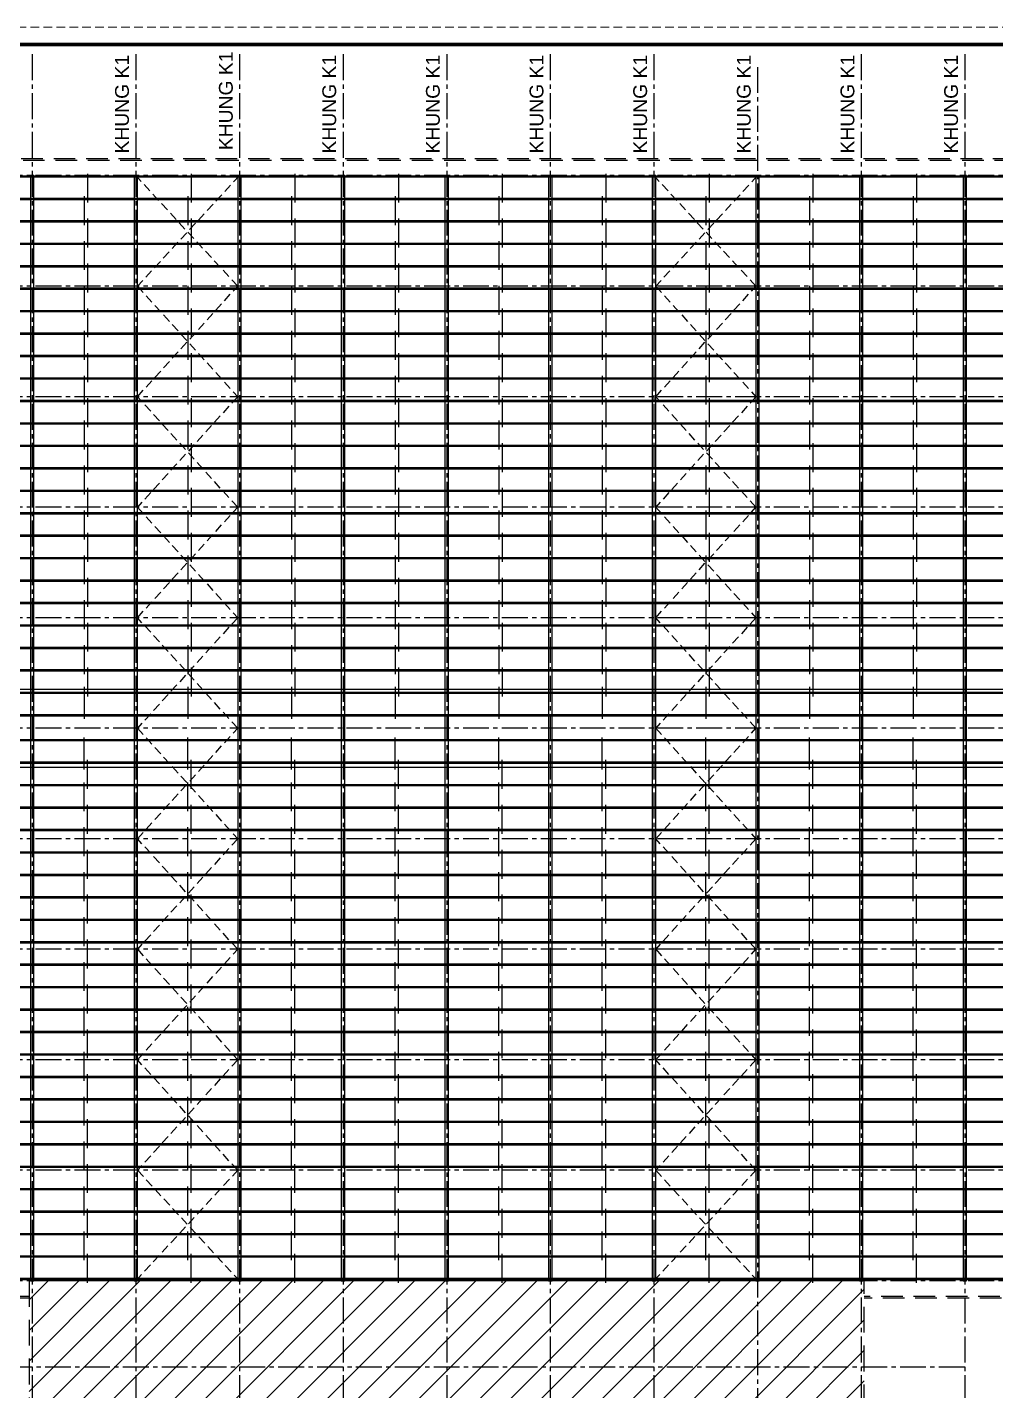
# Model space of a CAD drawing. Header units: inches. Extents: x 651127 to 1529722, y 768575 to 1021311.
# Drawn here: x 880583 to 936651, y 811985 to 890941 of the extents above; entities that cross this region are included whole.
import ezdxf
from ezdxf.enums import TextEntityAlignment as Align

# ---------------------------------------------------------------- set-up
doc = ezdxf.new("R2010")
doc.units = ezdxf.units.IN
doc.header["$LTSCALE"] = 1000
doc.header["$MEASUREMENT"] = 0
for name, pattern in [('CENTER2', [1.125, 0.75, -0.125, 0.125, -0.125]), ('HIDDEN', [0.375, 0.25, -0.125]), ('HIDDEN2', [0.1875, 0.125, -0.0625])]:
    doc.linetypes.add(name, pattern=pattern)
doc.layers.get('DEFPOINTS').update_dxf_attribs({"color": 8, "lineweight": 9})
for name, color, linetype in [('DWGshare.com_1', 7, 'Continuous'), ('DWGshare.com_10', 7, 'Continuous'), ('DWGshare.com_11', 143, 'Continuous'), ('DWGshare.com_29', 3, 'Continuous'), ('DWGshare.com_3', 7, 'Continuous'), ('DWGshare.com_4', 8, 'CENTER2'), ('DWGshare.com_5', 143, 'HIDDEN2'), ('DWGshare.com_9', 8, 'Continuous')]:
    doc.layers.add(name, color=color, linetype=linetype)
doc.styles.add('DWGshare.com_2', font='VHELVEB.TTF')

msp = doc.modelspace()

# ---------------------------------------------------------------- hatches: boundary and pattern name
at = {"layer": 'DWGshare.com_9'}
h = msp.add_hatch(dxfattribs=at)
h.set_pattern_fill('ANSI31', color=256, scale=10000, style=0)
h.set_pattern_definition([(45, (175193.3, 10982.5), (-883.8835, 883.8835), [])])
h.paths.add_polyline_path([(880688.9, 804099.1), (929038.9, 804099.1), (929038.9, 818349.1), (880688.9, 818349.1)])

# ---------------------------------------------------------------- linework, layer by layer
at = {"layer": 'DEFPOINTS', "linetype": 'HIDDEN', "ltscale": 2}
msp.add_lwpolyline([(826319.8, 772140.9), (994519.8, 772140.9), (994519.8, 890940.9), (826319.8, 890940.9)], close=True, dxfattribs=at)
at = {"layer": 'DWGshare.com_1', "const_width": 200}
msp.add_lwpolyline([(830319.8, 773140.9), (993519.8, 773140.9), (993519.8, 889940.9), (830319.8, 889940.9)], close=True, dxfattribs=at)
at = {"layer": 'DWGshare.com_11'}
for points in [[(856863.9, 882324.1), (856863.9, 882274.1), (952863.9, 882274.1), (952863.9, 882324.1)], [(856863.9, 881024.1), (856863.9, 880974.1), (952863.9, 880974.1), (952863.9, 881024.1)], [(856863.9, 879724.1), (856863.9, 879674.1), (952863.9, 879674.1), (952863.9, 879724.1)], [(856863.9, 878424.1), (856863.9, 878374.1), (952863.9, 878374.1), (952863.9, 878424.1)], [(856863.9, 877124.1), (856863.9, 877074.1), (952863.9, 877074.1), (952863.9, 877124.1)], [(856863.9, 875824.1), (856863.9, 875774.1), (952863.9, 875774.1), (952863.9, 875824.1)], [(856863.9, 874524.1), (856863.9, 874474.1), (952863.9, 874474.1), (952863.9, 874524.1)], [(856863.9, 873224.1), (856863.9, 873174.1), (952863.9, 873174.1), (952863.9, 873224.1)], [(856863.9, 871924.1), (856863.9, 871874.1), (952863.9, 871874.1), (952863.9, 871924.1)], [(856863.9, 870624.1), (856863.9, 870574.1), (952863.9, 870574.1), (952863.9, 870624.1)], [(856863.9, 869324.1), (856863.9, 869274.1), (952863.9, 869274.1), (952863.9, 869324.1)], [(856863.9, 868024.1), (856863.9, 867974.1), (952863.9, 867974.1), (952863.9, 868024.1)], [(856863.9, 866724.1), (856863.9, 866674.1), (952863.9, 866674.1), (952863.9, 866724.1)], [(856863.9, 865424.1), (856863.9, 865374.1), (952863.9, 865374.1), (952863.9, 865424.1)], [(856863.9, 864124.1), (856863.9, 864074.1), (952863.9, 864074.1), (952863.9, 864124.1)], [(856863.9, 862824.1), (856863.9, 862774.1), (952863.9, 862774.1), (952863.9, 862824.1)], [(856863.9, 861524.1), (856863.9, 861474.1), (952863.9, 861474.1), (952863.9, 861524.1)], [(856863.9, 860224.1), (856863.9, 860174.1), (952863.9, 860174.1), (952863.9, 860224.1)], [(856863.9, 858924.1), (856863.9, 858874.1), (952863.9, 858874.1), (952863.9, 858924.1)], [(856863.9, 857624.1), (856863.9, 857574.1), (952863.9, 857574.1), (952863.9, 857624.1)], [(856863.9, 856324.1), (856863.9, 856274.1), (952863.9, 856274.1), (952863.9, 856324.1)], [(856863.9, 855024.1), (856863.9, 854974.1), (952863.9, 854974.1), (952863.9, 855024.1)], [(856863.9, 853724.1), (856863.9, 853674.1), (952863.9, 853674.1), (952863.9, 853724.1)], [(856863.9, 852424.1), (856863.9, 852374.1), (952863.9, 852374.1), (952863.9, 852424.1)], [(856863.9, 848379.3), (856863.9, 848329.3), (952863.9, 848329.3), (952863.9, 848379.3)], [(856863.9, 847079.3), (856863.9, 847029.3), (952863.9, 847029.3), (952863.9, 847079.3)], [(856863.9, 845779.3), (856863.9, 845729.3), (952863.9, 845729.3), (952863.9, 845779.3)], [(856863.9, 844479.3), (856863.9, 844429.3), (952863.9, 844429.3), (952863.9, 844479.3)], [(856863.9, 843179.3), (856863.9, 843129.3), (952863.9, 843129.3), (952863.9, 843179.3)], [(856863.9, 841879.3), (856863.9, 841829.3), (952863.9, 841829.3), (952863.9, 841879.3)], [(856863.9, 840579.3), (856863.9, 840529.3), (952863.9, 840529.3), (952863.9, 840579.3)], [(856863.9, 839279.3), (856863.9, 839229.3), (952863.9, 839229.3), (952863.9, 839279.3)], [(856863.9, 837979.3), (856863.9, 837929.3), (952863.9, 837929.3), (952863.9, 837979.3)], [(856863.9, 836679.3), (856863.9, 836629.3), (952863.9, 836629.3), (952863.9, 836679.3)], [(856863.9, 835379.3), (856863.9, 835329.3), (952863.9, 835329.3), (952863.9, 835379.3)], [(856863.9, 834079.3), (856863.9, 834029.3), (952863.9, 834029.3), (952863.9, 834079.3)], [(856863.9, 832779.3), (856863.9, 832729.3), (952863.9, 832729.3), (952863.9, 832779.3)], [(856863.9, 831479.3), (856863.9, 831429.3), (952863.9, 831429.3), (952863.9, 831479.3)], [(856863.9, 830179.3), (856863.9, 830129.3), (952863.9, 830129.3), (952863.9, 830179.3)], [(856863.9, 828879.3), (856863.9, 828829.3), (952863.9, 828829.3), (952863.9, 828879.3)], [(856863.9, 827579.3), (856863.9, 827529.3), (952863.9, 827529.3), (952863.9, 827579.3)], [(856863.9, 826279.3), (856863.9, 826229.3), (952863.9, 826229.3), (952863.9, 826279.3)], [(856863.9, 824979.3), (856863.9, 824929.3), (952863.9, 824929.3), (952863.9, 824979.3)], [(856863.9, 823679.3), (856863.9, 823629.3), (952863.9, 823629.3), (952863.9, 823679.3)], [(856863.9, 822379.3), (856863.9, 822329.3), (952863.9, 822329.3), (952863.9, 822379.3)], [(856863.9, 821079.3), (856863.9, 821029.3), (952863.9, 821029.3), (952863.9, 821079.3)], [(856863.9, 819779.3), (856863.9, 819729.3), (952863.9, 819729.3), (952863.9, 819779.3)], [(856863.9, 818479.3), (856863.9, 818429.3), (952863.9, 818429.3), (952863.9, 818479.3)]]:
    msp.add_lwpolyline(points, close=True, dxfattribs=at)
for points in [[(946763.9, 851124.1), (856863.9, 851124.1), (856863.9, 851074.1), (946763.9, 851074.1)], [(946763.9, 849679.3), (856863.9, 849679.3), (856863.9, 849629.3), (946763.9, 849629.3)]]:
    msp.add_lwpolyline(points, dxfattribs=at)
at = {"layer": 'DWGshare.com_29'}
for p, q in [((884069.1, 882460.9), (884069.1, 880786.8)), ((890069.1, 882460.9), (890069.1, 880786.8)), ((896069.1, 882460.9), (896069.1, 880786.8)), ((902069.1, 882460.9), (902069.1, 880786.8)), ((908069.1, 882460.9), (908069.1, 880786.8)), ((914069.1, 882460.9), (914069.1, 880786.8)), ((920069.1, 882460.9), (920069.1, 880786.8)), ((926069.1, 882460.9), (926069.1, 880786.8)), ((932069.1, 882460.9), (932069.1, 880786.8)), ((883875.3, 881160.9), (883875.3, 879486.8)), ((889875.3, 881160.9), (889875.3, 879486.8)), ((895875.3, 881160.9), (895875.3, 879486.8)), ((901875.3, 881160.9), (901875.3, 879486.8)), ((907875.3, 881160.9), (907875.3, 879486.8)), ((913875.3, 881160.9), (913875.3, 879486.8)), ((919875.3, 881160.9), (919875.3, 879486.8)), ((925875.3, 881160.9), (925875.3, 879486.8)), ((931875.3, 881160.9), (931875.3, 879486.8)), ((884069.1, 879860.9), (884069.1, 878186.8)), ((890069.1, 879860.9), (890069.1, 878186.8)), ((896069.1, 879860.9), (896069.1, 878186.8)), ((902069.1, 879860.9), (902069.1, 878186.8)), ((908069.1, 879860.9), (908069.1, 878186.8)), ((914069.1, 879860.9), (914069.1, 878186.8)), ((920069.1, 879860.9), (920069.1, 878186.8)), ((926069.1, 879860.9), (926069.1, 878186.8)), ((932069.1, 879860.9), (932069.1, 878186.8)), ((883875.3, 878560.9), (883875.3, 876886.8)), ((889875.3, 878560.9), (889875.3, 876886.8)), ((895875.3, 878560.9), (895875.3, 876886.8)), ((901875.3, 878560.9), (901875.3, 876886.8)), ((907875.3, 878560.9), (907875.3, 876886.8)), ((913875.3, 878560.9), (913875.3, 876886.8)), ((919875.3, 878560.9), (919875.3, 876886.8)), ((925875.3, 878560.9), (925875.3, 876886.8)), ((931875.3, 878560.9), (931875.3, 876886.8)), ((884069.1, 877260.9), (884069.1, 875586.8)), ((890069.1, 877260.9), (890069.1, 875586.8)), ((896069.1, 877260.9), (896069.1, 875586.8)), ((902069.1, 877260.9), (902069.1, 875586.8)), ((908069.1, 877260.9), (908069.1, 875586.8)), ((914069.1, 877260.9), (914069.1, 875586.8)), ((920069.1, 877260.9), (920069.1, 875586.8)), ((926069.1, 877260.9), (926069.1, 875586.8)), ((932069.1, 877260.9), (932069.1, 875586.8)), ((883875.3, 875960.9), (883875.3, 874286.8)), ((889875.3, 875960.9), (889875.3, 874286.8)), ((895875.3, 875960.9), (895875.3, 874286.8)), ((901875.3, 875960.9), (901875.3, 874286.8)), ((907875.3, 875960.9), (907875.3, 874286.8)), ((913875.3, 875960.9), (913875.3, 874286.8)), ((919875.3, 875960.9), (919875.3, 874286.8)), ((925875.3, 875960.9), (925875.3, 874286.8)), ((931875.3, 875960.9), (931875.3, 874286.8)), ((884069.1, 874660.9), (884069.1, 872986.8)), ((890069.1, 874660.9), (890069.1, 872986.8)), ((896069.1, 874660.9), (896069.1, 872986.8)), ((902069.1, 874660.9), (902069.1, 872986.8)), ((908069.1, 874660.9), (908069.1, 872986.8)), ((914069.1, 874660.9), (914069.1, 872986.8)), ((920069.1, 874660.9), (920069.1, 872986.8)), ((926069.1, 874660.9), (926069.1, 872986.8)), ((932069.1, 874660.9), (932069.1, 872986.8)), ((883875.3, 873360.9), (883875.3, 871686.8)), ((889875.3, 873360.9), (889875.3, 871686.8)), ((895875.3, 873360.9), (895875.3, 871686.8)), ((901875.3, 873360.9), (901875.3, 871686.8)), ((907875.3, 873360.9), (907875.3, 871686.8)), ((913875.3, 873360.9), (913875.3, 871686.8)), ((919875.3, 873360.9), (919875.3, 871686.8)), ((925875.3, 873360.9), (925875.3, 871686.8)), ((931875.3, 873360.9), (931875.3, 871686.8)), ((884069.1, 872060.9), (884069.1, 870386.8)), ((890069.1, 872060.9), (890069.1, 870386.8)), ((896069.1, 872060.9), (896069.1, 870386.8)), ((902069.1, 872060.9), (902069.1, 870386.8)), ((908069.1, 872060.9), (908069.1, 870386.8)), ((914069.1, 872060.9), (914069.1, 870386.8)), ((920069.1, 872060.9), (920069.1, 870386.8)), ((926069.1, 872060.9), (926069.1, 870386.8)), ((932069.1, 872060.9), (932069.1, 870386.8)), ((883875.3, 870760.9), (883875.3, 869086.8)), ((889875.3, 870760.9), (889875.3, 869086.8)), ((895875.3, 870760.9), (895875.3, 869086.8)), ((901875.3, 870760.9), (901875.3, 869086.8)), ((907875.3, 870760.9), (907875.3, 869086.8)), ((913875.3, 870760.9), (913875.3, 869086.8)), ((919875.3, 870760.9), (919875.3, 869086.8)), ((925875.3, 870760.9), (925875.3, 869086.8)), ((931875.3, 870760.9), (931875.3, 869086.8)), ((884069.1, 869460.9), (884069.1, 867786.8)), ((890069.1, 869460.9), (890069.1, 867786.8)), ((896069.1, 869460.9), (896069.1, 867786.8)), ((902069.1, 869460.9), (902069.1, 867786.8)), ((908069.1, 869460.9), (908069.1, 867786.8)), ((914069.1, 869460.9), (914069.1, 867786.8)), ((920069.1, 869460.9), (920069.1, 867786.8)), ((926069.1, 869460.9), (926069.1, 867786.8)), ((932069.1, 869460.9), (932069.1, 867786.8)), ((883875.3, 868160.9), (883875.3, 866486.8)), ((889875.3, 868160.9), (889875.3, 866486.8)), ((895875.3, 868160.9), (895875.3, 866486.8)), ((901875.3, 868160.9), (901875.3, 866486.8)), ((907875.3, 868160.9), (907875.3, 866486.8)), ((913875.3, 868160.9), (913875.3, 866486.8)), ((919875.3, 868160.9), (919875.3, 866486.8)), ((925875.3, 868160.9), (925875.3, 866486.8)), ((931875.3, 868160.9), (931875.3, 866486.8)), ((884069.1, 866860.9), (884069.1, 865186.8)), ((890069.1, 866860.9), (890069.1, 865186.8)), ((896069.1, 866860.9), (896069.1, 865186.8)), ((902069.1, 866860.9), (902069.1, 865186.8)), ((908069.1, 866860.9), (908069.1, 865186.8)), ((914069.1, 866860.9), (914069.1, 865186.8)), ((920069.1, 866860.9), (920069.1, 865186.8)), ((926069.1, 866860.9), (926069.1, 865186.8)), ((932069.1, 866860.9), (932069.1, 865186.8)), ((883875.3, 865560.9), (883875.3, 863886.8)), ((889875.3, 865560.9), (889875.3, 863886.8)), ((895875.3, 865560.9), (895875.3, 863886.8)), ((901875.3, 865560.9), (901875.3, 863886.8)), ((907875.3, 865560.9), (907875.3, 863886.8)), ((913875.3, 865560.9), (913875.3, 863886.8)), ((919875.3, 865560.9), (919875.3, 863886.8)), ((925875.3, 865560.9), (925875.3, 863886.8)), ((931875.3, 865560.9), (931875.3, 863886.8)), ((884069.1, 864260.9), (884069.1, 862586.8)), ((890069.1, 864260.9), (890069.1, 862586.8)), ((896069.1, 864260.9), (896069.1, 862586.8)), ((902069.1, 864260.9), (902069.1, 862586.8)), ((908069.1, 864260.9), (908069.1, 862586.8)), ((914069.1, 864260.9), (914069.1, 862586.8)), ((920069.1, 864260.9), (920069.1, 862586.8)), ((926069.1, 864260.9), (926069.1, 862586.8)), ((932069.1, 864260.9), (932069.1, 862586.8)), ((883875.3, 862960.9), (883875.3, 861286.8)), ((889875.3, 862960.9), (889875.3, 861286.8)), ((895875.3, 862960.9), (895875.3, 861286.8)), ((901875.3, 862960.9), (901875.3, 861286.8)), ((907875.3, 862960.9), (907875.3, 861286.8)), ((913875.3, 862960.9), (913875.3, 861286.8)), ((919875.3, 862960.9), (919875.3, 861286.8)), ((925875.3, 862960.9), (925875.3, 861286.8)), ((931875.3, 862960.9), (931875.3, 861286.8)), ((884069.1, 861660.9), (884069.1, 859986.8)), ((890069.1, 861660.9), (890069.1, 859986.8)), ((896069.1, 861660.9), (896069.1, 859986.8)), ((902069.1, 861660.9), (902069.1, 859986.8)), ((908069.1, 861660.9), (908069.1, 859986.8)), ((914069.1, 861660.9), (914069.1, 859986.8)), ((920069.1, 861660.9), (920069.1, 859986.8)), ((926069.1, 861660.9), (926069.1, 859986.8)), ((932069.1, 861660.9), (932069.1, 859986.8)), ((883875.3, 860360.9), (883875.3, 858686.8)), ((889875.3, 860360.9), (889875.3, 858686.8)), ((895875.3, 860360.9), (895875.3, 858686.8)), ((901875.3, 860360.9), (901875.3, 858686.8)), ((907875.3, 860360.9), (907875.3, 858686.8)), ((913875.3, 860360.9), (913875.3, 858686.8)), ((919875.3, 860360.9), (919875.3, 858686.8)), ((925875.3, 860360.9), (925875.3, 858686.8)), ((931875.3, 860360.9), (931875.3, 858686.8)), ((884069.1, 859060.9), (884069.1, 857386.8)), ((890069.1, 859060.9), (890069.1, 857386.8)), ((896069.1, 859060.9), (896069.1, 857386.8)), ((902069.1, 859060.9), (902069.1, 857386.8)), ((908069.1, 859060.9), (908069.1, 857386.8)), ((914069.1, 859060.9), (914069.1, 857386.8)), ((920069.1, 859060.9), (920069.1, 857386.8)), ((926069.1, 859060.9), (926069.1, 857386.8)), ((932069.1, 859060.9), (932069.1, 857386.8)), ((883875.3, 857760.9), (883875.3, 856086.8)), ((889875.3, 857760.9), (889875.3, 856086.8)), ((895875.3, 857760.9), (895875.3, 856086.8)), ((901875.3, 857760.9), (901875.3, 856086.8)), ((907875.3, 857760.9), (907875.3, 856086.8)), ((913875.3, 857760.9), (913875.3, 856086.8)), ((919875.3, 857760.9), (919875.3, 856086.8)), ((925875.3, 857760.9), (925875.3, 856086.8)), ((931875.3, 857760.9), (931875.3, 856086.8)), ((884069.1, 856460.9), (884069.1, 854786.8)), ((890069.1, 856460.9), (890069.1, 854786.8)), ((896069.1, 856460.9), (896069.1, 854786.8)), ((902069.1, 856460.9), (902069.1, 854786.8)), ((908069.1, 856460.9), (908069.1, 854786.8)), ((914069.1, 856460.9), (914069.1, 854786.8)), ((920069.1, 856460.9), (920069.1, 854786.8)), ((926069.1, 856460.9), (926069.1, 854786.8)), ((932069.1, 856460.9), (932069.1, 854786.8)), ((883875.3, 855160.9), (883875.3, 853486.8)), ((889875.3, 855160.9), (889875.3, 853486.8)), ((895875.3, 855160.9), (895875.3, 853486.8)), ((901875.3, 855160.9), (901875.3, 853486.8)), ((907875.3, 855160.9), (907875.3, 853486.8)), ((913875.3, 855160.9), (913875.3, 853486.8)), ((919875.3, 855160.9), (919875.3, 853486.8)), ((925875.3, 855160.9), (925875.3, 853486.8)), ((931875.3, 855160.9), (931875.3, 853486.8)), ((884069.1, 853860.9), (884069.1, 852186.8)), ((890069.1, 853860.9), (890069.1, 852186.8)), ((896069.1, 853860.9), (896069.1, 852186.8)), ((902069.1, 853860.9), (902069.1, 852186.8)), ((908069.1, 853860.9), (908069.1, 852186.8)), ((914069.1, 853860.9), (914069.1, 852186.8)), ((920069.1, 853860.9), (920069.1, 852186.8)), ((926069.1, 853860.9), (926069.1, 852186.8)), ((932069.1, 853860.9), (932069.1, 852186.8)), ((883875.3, 852748.1), (883875.3, 851074.1)), ((889875.3, 852748.1), (889875.3, 851074.1)), ((895875.3, 852748.1), (895875.3, 851074.1)), ((901875.3, 852748.1), (901875.3, 851074.1)), ((907875.3, 852748.1), (907875.3, 851074.1)), ((913875.3, 852748.1), (913875.3, 851074.1)), ((919875.3, 852748.1), (919875.3, 851074.1)), ((925875.3, 852748.1), (925875.3, 851074.1)), ((931875.3, 852748.1), (931875.3, 851074.1)), ((883875.3, 852560.9), (883875.3, 850886.8)), ((889875.3, 852560.9), (889875.3, 850886.8)), ((895875.3, 852560.9), (895875.3, 850886.8)), ((901875.3, 852560.9), (901875.3, 850886.8)), ((907875.3, 852560.9), (907875.3, 850886.8)), ((913875.3, 852560.9), (913875.3, 850886.8)), ((919875.3, 852560.9), (919875.3, 850886.8)), ((925875.3, 852560.9), (925875.3, 850886.8)), ((931875.3, 852560.9), (931875.3, 850886.8)), ((883875.3, 848137.3), (883875.3, 849811.3)), ((883875.3, 847950.1), (883875.3, 849624.1)), ((889875.3, 848137.3), (889875.3, 849811.3)), ((889875.3, 847950.1), (889875.3, 849624.1)), ((895875.3, 848137.3), (895875.3, 849811.3)), ((895875.3, 847950.1), (895875.3, 849624.1)), ((901875.3, 848137.3), (901875.3, 849811.3)), ((901875.3, 847950.1), (901875.3, 849624.1)), ((907875.3, 848137.3), (907875.3, 849811.3)), ((907875.3, 847950.1), (907875.3, 849624.1)), ((913875.3, 848137.3), (913875.3, 849811.3)), ((913875.3, 847950.1), (913875.3, 849624.1)), ((919875.3, 848137.3), (919875.3, 849811.3)), ((919875.3, 847950.1), (919875.3, 849624.1)), ((925875.3, 848137.3), (925875.3, 849811.3)), ((925875.3, 847950.1), (925875.3, 849624.1)), ((931875.3, 848137.3), (931875.3, 849811.3)), ((931875.3, 847950.1), (931875.3, 849624.1)), ((884069.1, 846837.3), (884069.1, 848511.3)), ((890069.1, 846837.3), (890069.1, 848511.3)), ((896069.1, 846837.3), (896069.1, 848511.3)), ((902069.1, 846837.3), (902069.1, 848511.3)), ((908069.1, 846837.3), (908069.1, 848511.3)), ((914069.1, 846837.3), (914069.1, 848511.3)), ((920069.1, 846837.3), (920069.1, 848511.3)), ((926069.1, 846837.3), (926069.1, 848511.3)), ((932069.1, 846837.3), (932069.1, 848511.3)), ((883875.3, 845537.3), (883875.3, 847211.3)), ((889875.3, 845537.3), (889875.3, 847211.3)), ((895875.3, 845537.3), (895875.3, 847211.3)), ((901875.3, 845537.3), (901875.3, 847211.3)), ((907875.3, 845537.3), (907875.3, 847211.3)), ((913875.3, 845537.3), (913875.3, 847211.3)), ((919875.3, 845537.3), (919875.3, 847211.3)), ((925875.3, 845537.3), (925875.3, 847211.3)), ((931875.3, 845537.3), (931875.3, 847211.3)), ((884069.1, 844237.3), (884069.1, 845911.3)), ((890069.1, 844237.3), (890069.1, 845911.3)), ((896069.1, 844237.3), (896069.1, 845911.3)), ((902069.1, 844237.3), (902069.1, 845911.3)), ((908069.1, 844237.3), (908069.1, 845911.3)), ((914069.1, 844237.3), (914069.1, 845911.3)), ((920069.1, 844237.3), (920069.1, 845911.3)), ((926069.1, 844237.3), (926069.1, 845911.3)), ((932069.1, 844237.3), (932069.1, 845911.3)), ((883875.3, 842937.3), (883875.3, 844611.3)), ((889875.3, 842937.3), (889875.3, 844611.3)), ((895875.3, 842937.3), (895875.3, 844611.3)), ((901875.3, 842937.3), (901875.3, 844611.3)), ((907875.3, 842937.3), (907875.3, 844611.3)), ((913875.3, 842937.3), (913875.3, 844611.3)), ((919875.3, 842937.3), (919875.3, 844611.3)), ((925875.3, 842937.3), (925875.3, 844611.3)), ((931875.3, 842937.3), (931875.3, 844611.3)), ((884069.1, 841637.3), (884069.1, 843311.3)), ((890069.1, 841637.3), (890069.1, 843311.3)), ((896069.1, 841637.3), (896069.1, 843311.3)), ((902069.1, 841637.3), (902069.1, 843311.3)), ((908069.1, 841637.3), (908069.1, 843311.3)), ((914069.1, 841637.3), (914069.1, 843311.3)), ((920069.1, 841637.3), (920069.1, 843311.3)), ((926069.1, 841637.3), (926069.1, 843311.3)), ((932069.1, 841637.3), (932069.1, 843311.3)), ((883875.3, 840337.3), (883875.3, 842011.3)), ((889875.3, 840337.3), (889875.3, 842011.3)), ((895875.3, 840337.3), (895875.3, 842011.3)), ((901875.3, 840337.3), (901875.3, 842011.3)), ((907875.3, 840337.3), (907875.3, 842011.3)), ((913875.3, 840337.3), (913875.3, 842011.3)), ((919875.3, 840337.3), (919875.3, 842011.3)), ((925875.3, 840337.3), (925875.3, 842011.3)), ((931875.3, 840337.3), (931875.3, 842011.3)), ((884069.1, 839037.3), (884069.1, 840711.3)), ((890069.1, 839037.3), (890069.1, 840711.3)), ((896069.1, 839037.3), (896069.1, 840711.3)), ((902069.1, 839037.3), (902069.1, 840711.3)), ((908069.1, 839037.3), (908069.1, 840711.3)), ((914069.1, 839037.3), (914069.1, 840711.3)), ((920069.1, 839037.3), (920069.1, 840711.3)), ((926069.1, 839037.3), (926069.1, 840711.3)), ((932069.1, 839037.3), (932069.1, 840711.3)), ((883875.3, 837737.3), (883875.3, 839411.3)), ((889875.3, 837737.3), (889875.3, 839411.3)), ((895875.3, 837737.3), (895875.3, 839411.3)), ((901875.3, 837737.3), (901875.3, 839411.3)), ((907875.3, 837737.3), (907875.3, 839411.3)), ((913875.3, 837737.3), (913875.3, 839411.3)), ((919875.3, 837737.3), (919875.3, 839411.3)), ((925875.3, 837737.3), (925875.3, 839411.3)), ((931875.3, 837737.3), (931875.3, 839411.3)), ((884069.1, 836437.3), (884069.1, 838111.3)), ((890069.1, 836437.3), (890069.1, 838111.3)), ((896069.1, 836437.3), (896069.1, 838111.3)), ((902069.1, 836437.3), (902069.1, 838111.3)), ((908069.1, 836437.3), (908069.1, 838111.3)), ((914069.1, 836437.3), (914069.1, 838111.3)), ((920069.1, 836437.3), (920069.1, 838111.3)), ((926069.1, 836437.3), (926069.1, 838111.3)), ((932069.1, 836437.3), (932069.1, 838111.3)), ((883875.3, 835137.3), (883875.3, 836811.3)), ((889875.3, 835137.3), (889875.3, 836811.3)), ((895875.3, 835137.3), (895875.3, 836811.3)), ((901875.3, 835137.3), (901875.3, 836811.3)), ((907875.3, 835137.3), (907875.3, 836811.3)), ((913875.3, 835137.3), (913875.3, 836811.3)), ((919875.3, 835137.3), (919875.3, 836811.3)), ((925875.3, 835137.3), (925875.3, 836811.3)), ((931875.3, 835137.3), (931875.3, 836811.3)), ((884069.1, 833837.3), (884069.1, 835511.3)), ((890069.1, 833837.3), (890069.1, 835511.3)), ((896069.1, 833837.3), (896069.1, 835511.3)), ((902069.1, 833837.3), (902069.1, 835511.3)), ((908069.1, 833837.3), (908069.1, 835511.3)), ((914069.1, 833837.3), (914069.1, 835511.3)), ((920069.1, 833837.3), (920069.1, 835511.3)), ((926069.1, 833837.3), (926069.1, 835511.3)), ((932069.1, 833837.3), (932069.1, 835511.3)), ((883875.3, 832537.3), (883875.3, 834211.3)), ((889875.3, 832537.3), (889875.3, 834211.3)), ((895875.3, 832537.3), (895875.3, 834211.3)), ((901875.3, 832537.3), (901875.3, 834211.3)), ((907875.3, 832537.3), (907875.3, 834211.3)), ((913875.3, 832537.3), (913875.3, 834211.3)), ((919875.3, 832537.3), (919875.3, 834211.3)), ((925875.3, 832537.3), (925875.3, 834211.3)), ((931875.3, 832537.3), (931875.3, 834211.3)), ((884069.1, 831237.3), (884069.1, 832911.3)), ((890069.1, 831237.3), (890069.1, 832911.3)), ((896069.1, 831237.3), (896069.1, 832911.3)), ((902069.1, 831237.3), (902069.1, 832911.3)), ((908069.1, 831237.3), (908069.1, 832911.3)), ((914069.1, 831237.3), (914069.1, 832911.3)), ((920069.1, 831237.3), (920069.1, 832911.3)), ((926069.1, 831237.3), (926069.1, 832911.3)), ((932069.1, 831237.3), (932069.1, 832911.3)), ((883875.3, 829937.3), (883875.3, 831611.3)), ((889875.3, 829937.3), (889875.3, 831611.3)), ((895875.3, 829937.3), (895875.3, 831611.3)), ((901875.3, 829937.3), (901875.3, 831611.3)), ((907875.3, 829937.3), (907875.3, 831611.3)), ((913875.3, 829937.3), (913875.3, 831611.3)), ((919875.3, 829937.3), (919875.3, 831611.3)), ((925875.3, 829937.3), (925875.3, 831611.3)), ((931875.3, 829937.3), (931875.3, 831611.3)), ((884069.1, 828637.3), (884069.1, 830311.3)), ((890069.1, 828637.3), (890069.1, 830311.3)), ((896069.1, 828637.3), (896069.1, 830311.3)), ((902069.1, 828637.3), (902069.1, 830311.3)), ((908069.1, 828637.3), (908069.1, 830311.3)), ((914069.1, 828637.3), (914069.1, 830311.3)), ((920069.1, 828637.3), (920069.1, 830311.3)), ((926069.1, 828637.3), (926069.1, 830311.3)), ((932069.1, 828637.3), (932069.1, 830311.3)), ((883875.3, 827337.3), (883875.3, 829011.3)), ((889875.3, 827337.3), (889875.3, 829011.3)), ((895875.3, 827337.3), (895875.3, 829011.3)), ((901875.3, 827337.3), (901875.3, 829011.3)), ((907875.3, 827337.3), (907875.3, 829011.3)), ((913875.3, 827337.3), (913875.3, 829011.3)), ((919875.3, 827337.3), (919875.3, 829011.3)), ((925875.3, 827337.3), (925875.3, 829011.3)), ((931875.3, 827337.3), (931875.3, 829011.3)), ((884069.1, 826037.3), (884069.1, 827711.3)), ((890069.1, 826037.3), (890069.1, 827711.3)), ((896069.1, 826037.3), (896069.1, 827711.3)), ((902069.1, 826037.3), (902069.1, 827711.3)), ((908069.1, 826037.3), (908069.1, 827711.3)), ((914069.1, 826037.3), (914069.1, 827711.3)), ((920069.1, 826037.3), (920069.1, 827711.3)), ((926069.1, 826037.3), (926069.1, 827711.3)), ((932069.1, 826037.3), (932069.1, 827711.3)), ((883875.3, 824737.3), (883875.3, 826411.3)), ((889875.3, 824737.3), (889875.3, 826411.3)), ((895875.3, 824737.3), (895875.3, 826411.3)), ((901875.3, 824737.3), (901875.3, 826411.3)), ((907875.3, 824737.3), (907875.3, 826411.3)), ((913875.3, 824737.3), (913875.3, 826411.3)), ((919875.3, 824737.3), (919875.3, 826411.3)), ((925875.3, 824737.3), (925875.3, 826411.3)), ((931875.3, 824737.3), (931875.3, 826411.3)), ((884069.1, 823437.3), (884069.1, 825111.3)), ((890069.1, 823437.3), (890069.1, 825111.3)), ((896069.1, 823437.3), (896069.1, 825111.3)), ((902069.1, 823437.3), (902069.1, 825111.3)), ((908069.1, 823437.3), (908069.1, 825111.3)), ((914069.1, 823437.3), (914069.1, 825111.3)), ((920069.1, 823437.3), (920069.1, 825111.3)), ((926069.1, 823437.3), (926069.1, 825111.3)), ((932069.1, 823437.3), (932069.1, 825111.3)), ((883875.3, 822137.3), (883875.3, 823811.3)), ((889875.3, 822137.3), (889875.3, 823811.3)), ((895875.3, 822137.3), (895875.3, 823811.3)), ((901875.3, 822137.3), (901875.3, 823811.3)), ((907875.3, 822137.3), (907875.3, 823811.3)), ((913875.3, 822137.3), (913875.3, 823811.3)), ((919875.3, 822137.3), (919875.3, 823811.3)), ((925875.3, 822137.3), (925875.3, 823811.3)), ((931875.3, 822137.3), (931875.3, 823811.3)), ((884069.1, 820837.3), (884069.1, 822511.3)), ((890069.1, 820837.3), (890069.1, 822511.3)), ((896069.1, 820837.3), (896069.1, 822511.3)), ((902069.1, 820837.3), (902069.1, 822511.3)), ((908069.1, 820837.3), (908069.1, 822511.3)), ((914069.1, 820837.3), (914069.1, 822511.3)), ((920069.1, 820837.3), (920069.1, 822511.3)), ((926069.1, 820837.3), (926069.1, 822511.3)), ((932069.1, 820837.3), (932069.1, 822511.3)), ((883875.3, 819537.3), (883875.3, 821211.3)), ((889875.3, 819537.3), (889875.3, 821211.3)), ((895875.3, 819537.3), (895875.3, 821211.3)), ((901875.3, 819537.3), (901875.3, 821211.3)), ((907875.3, 819537.3), (907875.3, 821211.3)), ((913875.3, 819537.3), (913875.3, 821211.3)), ((919875.3, 819537.3), (919875.3, 821211.3)), ((925875.3, 819537.3), (925875.3, 821211.3)), ((931875.3, 819537.3), (931875.3, 821211.3)), ((884069.1, 818237.3), (884069.1, 819911.3)), ((890069.1, 818237.3), (890069.1, 819911.3)), ((896069.1, 818237.3), (896069.1, 819911.3)), ((902069.1, 818237.3), (902069.1, 819911.3)), ((908069.1, 818237.3), (908069.1, 819911.3)), ((914069.1, 818237.3), (914069.1, 819911.3)), ((920069.1, 818237.3), (920069.1, 819911.3)), ((926069.1, 818237.3), (926069.1, 819911.3)), ((932069.1, 818237.3), (932069.1, 819911.3))]:
    msp.add_line(p, q, dxfattribs=at)
at = {"layer": 'DWGshare.com_3', "color": 1}
for points in [[(880763.9, 818349.1), (880963.9, 818349.1), (880963.9, 882349.1), (880763.9, 882349.1)], [(886763.9, 818349.1), (886963.9, 818349.1), (886963.9, 882349.1), (886763.9, 882349.1)], [(892763.9, 818349.1), (892963.9, 818349.1), (892963.9, 882349.1), (892763.9, 882349.1)], [(898763.9, 818349.1), (898963.9, 818349.1), (898963.9, 882349.1), (898763.9, 882349.1)], [(904763.9, 818349.1), (904963.9, 818349.1), (904963.9, 882349.1), (904763.9, 882349.1)], [(910763.9, 818349.1), (910963.9, 818349.1), (910963.9, 882349.1), (910763.9, 882349.1)], [(916763.9, 818349.1), (916963.9, 818349.1), (916963.9, 882349.1), (916763.9, 882349.1)], [(922763.9, 818349.1), (922963.9, 818349.1), (922963.9, 882349.1), (922763.9, 882349.1)], [(928763.9, 818349.1), (928963.9, 818349.1), (928963.9, 882349.1), (928763.9, 882349.1)], [(934763.9, 818349.1), (934963.9, 818349.1), (934963.9, 882349.1), (934763.9, 882349.1)], [(862963.9, 848099.1), (946763.9, 848099.1), (946763.9, 852599.1), (862963.9, 852599.1)]]:
    msp.add_lwpolyline(points, close=True, dxfattribs=at)
at = {"layer": 'DWGshare.com_3', "color": 1, "linetype": 'HIDDEN', "ltscale": 2}
for points in [[(886863.9, 818349.1), (892763.9, 824749.1), (886963.9, 831149.1), (892763.9, 837549.1), (886963.9, 843949.1), (892763.9, 850349.1), (886963.9, 856749.1), (892763.9, 863149.1), (886963.9, 869549.1), (892763.9, 875949.1), (886863.9, 882349.1)], [(892863.9, 882349.1), (886963.9, 875949.1), (892763.9, 869549.1), (886963.9, 863149.1), (892763.9, 856749.1), (886963.9, 850349.1), (892763.9, 843949.1), (886963.9, 837549.1), (892763.9, 831149.1), (886963.9, 824749.1), (892863.9, 818349.1)], [(916863.9, 818349.1), (922763.9, 824749.1), (916963.9, 831149.1), (922763.9, 837549.1), (916963.9, 843949.1), (922763.9, 850349.1), (916963.9, 856749.1), (922763.9, 863149.1), (916963.9, 869549.1), (922763.9, 875949.1), (916863.9, 882349.1)], [(922863.9, 882349.1), (916963.9, 875949.1), (922763.9, 869549.1), (916963.9, 863149.1), (922763.9, 856749.1), (916963.9, 850349.1), (922763.9, 843949.1), (916963.9, 837549.1), (922763.9, 831149.1), (916963.9, 824749.1), (922863.9, 818349.1)]]:
    msp.add_lwpolyline(points, dxfattribs=at)
at = {"layer": 'DWGshare.com_4', "ltscale": 2}
for p, q in [((880863.9, 889377.1), (880863.9, 799007.8)), ((886863.9, 889377.1), (886863.9, 799007.8)), ((892863.9, 889377.1), (892863.9, 799007.8)), ((898863.9, 889377.1), (898863.9, 799007.8)), ((904863.9, 889377.1), (904863.9, 799007.8)), ((910863.9, 889377.1), (910863.9, 799007.8)), ((916863.9, 889377.1), (916863.9, 799007.8)), ((928863.9, 889377.1), (928863.9, 799007.8)), ((934863.9, 889377.1), (934863.9, 797404.6)), ((922863.9, 888635.2), (922863.9, 799007.8)), ((959063.8, 882349.1), (847502.6, 882349.1)), ((959063.8, 875949.1), (847502.6, 875949.1)), ((959063.8, 869549.1), (847502.6, 869549.1)), ((959063.8, 863149.1), (847502.6, 863149.1)), ((959063.8, 856749.1), (847502.6, 856749.1)), ((959063.8, 850349.1), (847502.6, 850349.1)), ((959063.8, 843949.1), (847502.6, 843949.1)), ((959063.8, 837549.1), (847502.6, 837549.1)), ((959063.8, 831149.1), (847502.6, 831149.1)), ((959063.8, 824749.1), (847502.6, 824749.1)), ((959063.8, 818349.1), (847502.6, 818349.1)), ((934863.9, 813349.1), (847502.6, 813349.1))]:
    msp.add_line(p, q, dxfattribs=at)
at = {"layer": 'DWGshare.com_5', "ltscale": 10}
for points in [[(880688.9, 817349.1), (855863.9, 817349.1), (855863.9, 883349.1), (953863.9, 883349.1), (953863.9, 817349.1), (929038.9, 817349.1)], [(880688.9, 817449.1), (855963.9, 817449.1), (855963.9, 883249.1), (953763.9, 883249.1), (953763.9, 817449.1), (929038.9, 817449.1)]]:
    msp.add_lwpolyline(points, dxfattribs=at)
at = {"layer": 'DWGshare.com_5', "ltscale": 12}
msp.add_lwpolyline([(880688.9, 804099.1), (929038.9, 804099.1), (929038.9, 818349.1), (880688.9, 818349.1)], close=True, dxfattribs=at)

# ---------------------------------------------------------------- texts
at = {"layer": 'DWGshare.com_10', "style": 'DWGshare.com_2'}
for p in [(886065.4, 886485), (892079.4, 886679.8), (898065.4, 886485), (904065.4, 886485), (910065.4, 886485), (916065.4, 886485), (922065.4, 886485), (928065.4, 886485), (934065.4, 886485)]:
    msp.add_text('KHUNG K1', height=800, rotation=90, dxfattribs=at).set_placement(p, align=Align.MIDDLE)

doc.saveas('drawing.dxf')
